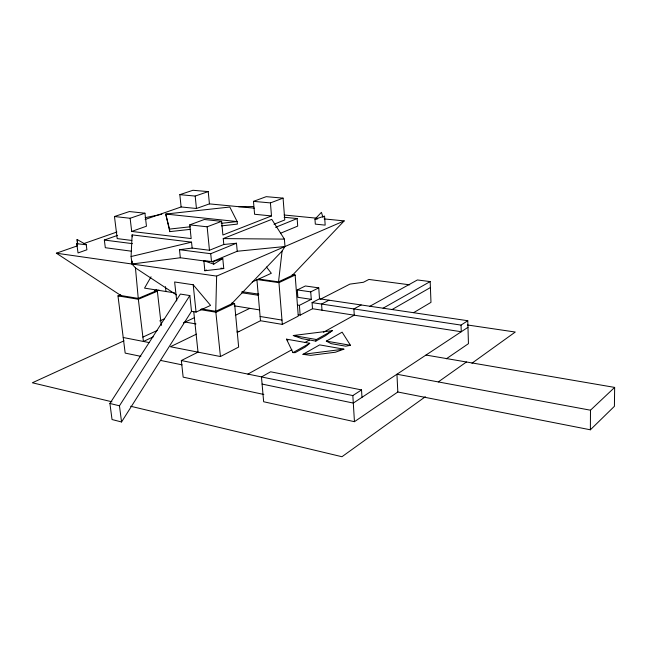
<?xml version="1.0" encoding="UTF-8"?>
<svg xmlns="http://www.w3.org/2000/svg" width="647" height="647" viewBox="0 0 647 647"><rect width="100%" height="100%" fill="white"/><g stroke="black" fill="none" stroke-linecap="round" stroke-linejoin="round"><path stroke-width="0.97" d="M361.972 397.347L361.527 389.915L270.6 371.79L261.469 376.95L263.652 401.747L354.459 421.682L397.816 392.001L590.371 429.794L590.485 410.206L614.65 387.407L425.985 355.049M614.65 387.407L614.415 406.308L590.371 429.794M324.163 218.921L344.196 220.886L216.632 276.107L215.75 311.304L220.441 356.537L170.404 346.735L196.478 334.135M176.413 294.886L135.449 267.907L131.988 264.008L131.082 256.527L132.117 234.893L191.536 242.164L192.151 248.076L209.466 250.26L223.805 244.485L236.487 243.232L237.223 251.254L212.459 261.55M132.311 261.113L131.988 264.008L180.343 257.757L204.719 261.024M257.854 279.423L259.738 279.197L278.525 281.841L282.084 251.068L284.987 246.515L284.405 239.123L271.772 219.357L223.239 238.589L223.805 244.485M315.833 341.106L316.448 339.521L332.34 330.657L293.293 335.51L301.769 338.648L315.833 341.106L325.514 335.688L332.34 330.657M151.034 276.811L144.54 288.117L174.625 292.881M121.555 421.973L191.504 311.32L189.838 295.566L180.367 294.062L109.909 403.469L112.036 419.539L121.555 421.973L119.46 405.806L189.838 295.566M278.525 281.841L292.323 275.363L344.196 220.886M282.084 251.068L231.545 303.888L215.75 311.304L201.29 308.902M140.876 356.351L125.178 353.108L117.972 295.865L120.892 295.525L138.248 298.413L154.463 291.579L156.509 289.468M309.743 343.266L305.368 346.954L295.218 352.631L292.97 352.623L286.508 339.157L309.743 343.266L292.97 352.623M425.346 396.732L341.964 456.725L130.637 406.251M471.946 363.21L515.271 332.04L467.385 324.964M438.294 381.924L466.43 361.988M446.333 358.794L468.444 343.662L467.781 320.726L319.513 298.801L312.064 302.618L312.501 308.732L300.151 315.146L298.227 314.838M467.967 327.309L353.302 403.073L262.092 384.075M261.469 376.95L352.833 395.576L361.527 389.915M312.064 302.618L461.052 325.101L467.781 320.726M203.845 260.701L213.769 264.146L222.786 258.525L223.749 268.554L204.856 270.745L203.845 260.701L212.871 261.671L222.786 258.525M413.676 312.638L430.983 302.359L430.174 281.591L417.42 279.957L369.914 306.249M392.131 309.501L430.409 287.551M383.097 308.198L430.174 281.591M302.982 354.33L319.658 344.883L343.889 349.162L335.421 352.219L310.689 355.349L302.982 354.33L343.889 349.162M326.331 341.115L342.126 332.17L350.464 345.296L345.708 346.194L331.127 343.646L326.331 341.115L350.464 345.296M247.89 374.095L291.846 349.76M305.036 342.457L309.428 340.023M323.492 332.226L354.265 315.186L353.885 308.926L361.155 304.955M220.441 356.537L238.654 347.075L234.578 303.532L231.65 303.063M237.15 332.469L260.482 320.734L282.335 324.398L298.267 316.124L295.137 275.032L292.153 274.627M328.983 300.2L321.575 304.05L321.996 310.196M320.297 299.294L349.881 284.122L363.452 282.27L368.887 279.447L409.705 284.826M297.483 305.044L299.407 305.344L311.272 299.326L310.73 291.862L318.753 287.866L319.513 298.801M263.839 394.468L183.158 377.144L181.33 360.533L198.014 352.146L193.736 311.474M311.272 299.326L297.863 297.329L297.305 289.929L305.376 285.982L318.753 287.866M235.322 315.348L249.831 308.336M234.578 303.532L216.058 312.242L200.311 309.614M260.482 320.734L256.908 279.528L278.954 282.65L295.137 275.032L292.323 275.363M153.218 336.893L143.424 341.454L138.345 299.27L117.972 295.865L120.706 294.741M183.368 322.853L194.302 317.758M191.504 311.32L196.057 312.089L210.574 305.4L193.202 284.777L174.633 281.979L176.72 300.968M142.898 337.095L157.172 330.512M252.281 281.955L271.336 273.269L266.467 267.025M123.989 340.823L32.35 382.781L111.963 401.795M159.76 320.944L164.273 318.898M138.345 299.27L157.367 291.231L161.297 325.522M204.856 270.745L206.571 270.025M280.669 233.187L297.709 226.102L297.151 218.549L284.09 217.255M180.343 257.757L179.478 249.702L210.728 253.713L236.487 243.232M275.565 227.332L297.151 218.549M274.021 224.258L284.769 219.931L283.071 198.136L266.224 196.664L253.478 201.363L254.586 214.262L271.497 215.944L270.43 202.907L283.071 198.136M271.497 215.944L222.9 235.007L221.606 221.339L204.298 219.503L189.741 224.873L191.164 238.573L131.705 231.44L130.128 218.265L114.47 216.527L117.212 238.606L131.826 240.458M189.741 224.873L207.137 226.798L221.606 221.339M131.446 251.206L105.315 247.712L104.337 240.045L117.657 235.338M131.705 231.44L146.457 226.207L144.952 213.203L129.36 211.545L114.47 216.527M145.114 219.479L181.12 206.967L196.445 208.488L209.434 203.886L254.303 208.164M120.892 295.525L56.362 253.203L77.171 245.925M83.795 243.604L116.905 232.014M130.128 218.265L144.952 213.203M181.12 206.967L179.826 194.666L195.184 196.057L208.229 191.609L209.434 203.886M179.826 194.666L192.935 190.275L208.229 191.609M131.082 256.527L191.536 242.164M145.122 217.699L161.823 214.254M179.478 249.702L192.151 248.076M155.143 290.616L159.13 290.147M154.463 291.579L157.367 291.231L154.471 290.77M317.734 218.88L314.968 219.187L315.315 224.129L325.174 225.132L324.568 216.066L314.968 219.187L321.422 212.345L322.99 217.416M221.484 225.884L237.392 224.105L237.166 221.573L229.806 207.04L165.729 214.052L169.506 229.087L190.396 226.765M221.242 223.336L237.166 221.573L165.729 214.052L169.781 231.634L190.663 229.313M237.223 251.254L284.987 246.515M238.622 206.741L253.551 206.547M223.239 238.589L284.405 239.123M253.478 201.363L270.43 202.907M284.098 214.998L317.151 218.233M76.791 243.701L86.237 244.752L86.9 249.774L78.036 252.937L76.791 243.701L77.268 245.051M104.337 240.045L132.441 243.652M206.668 261.283L209.588 261.671M220.926 268.165L223.749 268.554M56.362 253.203L216.632 276.107M297.305 289.929L310.73 291.862M241.938 291.66L258.897 294.167M241.768 292.767L258.574 295.307M312.501 308.732L461.254 331.741L461.052 325.101M234.287 305.837L259.738 309.929M260.11 316.48L281.987 320.087M293.293 335.51L316.448 339.521M185.139 322.028L195.984 323.945M237.012 331.215L238.953 331.555M590.485 410.206L396.943 374.241L397.816 392.001M123.213 337.499L149.206 342.587M181.33 360.533L261.493 376.869M160.496 360.403L182.082 364.859M109.909 403.469L119.46 405.806M77.397 243.943L77.114 239.487L86.237 244.752M286.508 339.157L287.85 340.662M212.871 261.671L213.769 264.146M77.114 239.487L77.729 244.048M132.117 234.893L132.344 236.786M165.43 286.629L165.98 291.514M169.506 229.087L169.781 231.634M193.202 284.777L196.057 312.089M195.184 196.057L196.445 208.488M210.728 253.713L211.545 261.938M207.137 226.798L209.466 250.26M135.449 267.907L138.248 298.413M278.954 282.65L282.335 324.398M299.407 305.344L300.151 315.146M352.833 395.576L354.459 421.682"/></g></svg>
